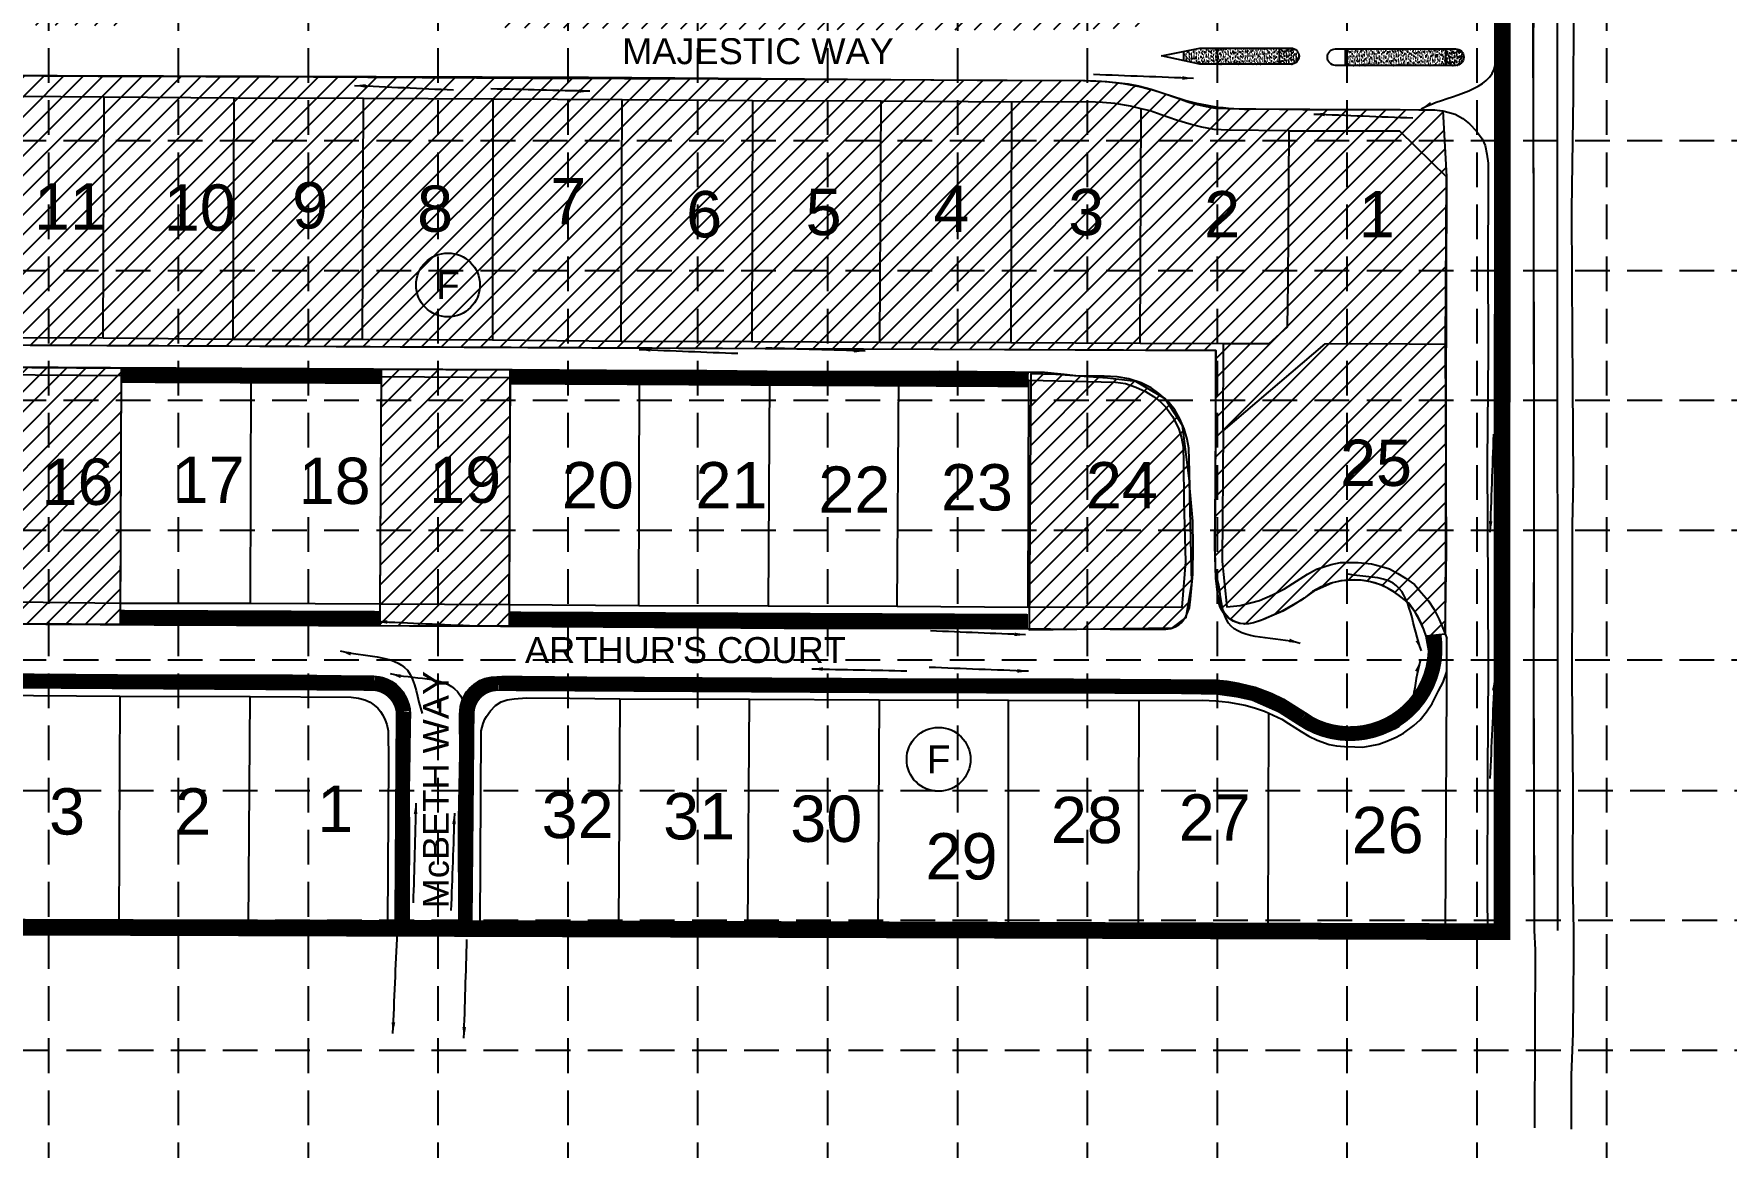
# Model space of a CAD drawing. Header units: inches. Extents: x -1048 to 3444, y -297 to 2513.
# Drawn here: x 1400 to 2313, y 74 to 675 of the extents above; entities that cross this region are included whole.
import ezdxf
from ezdxf.enums import TextEntityAlignment as Align

# ---------------------------------------------------------------- set-up
doc = ezdxf.new("R2010")
doc.units = ezdxf.units.IN
doc.header["$MEASUREMENT"] = 0
doc.linetypes.add('ACAD_ISO02W100', pattern=[15, 12, -3])
doc.linetypes.add('HIDDEN', pattern=[0.375, 0.25, -0.125])
for name, color, linetype in [('1 BLOCK NUMBERS', 7, 'Continuous'), ('1 EROSION BLANKET', 84, 'Continuous'), ('1 LIMITS OF DISTURBANCE', 1, 'ACAD_ISO02W100'), ('1 SODDED LOT', 2, 'Continuous'), ('Flow Direction', 5, 'Continuous'), ('GRID', 254, 'HIDDEN'), ('Misc', 1, 'Continuous'), ('Parcel', 3, 'Continuous'), ('ParcelID', 6, 'Continuous'), ('Street Edges', 30, 'Continuous'), ('Street name', 1, 'Continuous')]:
    doc.layers.add(name, color=color, linetype=linetype)
doc.styles.get("Standard").update_dxf_attribs({"font": 'ARIAL.TTF', "height": 6})
doc.dimstyles.get("Standard").update_dxf_attribs({"dimtxt": 0.18, "dimasz": 6, "dimexe": 0.18, "dimexo": 0.0625, "dimgap": 0.09, "dimtad": 0, "dimtih": 1, "dimtoh": 1, "dimdec": 4, "dimzin": 0, "dimdsep": 46, "dimtxsty": 'Standard', "dimcen": 0.09, "dimadec": 0, "dimazin": 0, "dimtfac": 1, "dimtdec": 4, "dimtofl": 0, "dimtmove": 0, "dimatfit": 3, "dimfxl": 0, "dimtolj": 1, "dimtzin": 0, "dimarcsym": 0})
pattern_1 = [(37.5, (9.7197, -1011.7128), (-0.0629934, 1.9268238), [0, -1.52, 0, -1.7, 0, -1.625]), (7.5, (9.7197, -1011.7128), (1.7697767, 2.822146), [0, -0.82, 0, -1.37, 0, -0.525]), (327.5, (8.4897, -1011.7128), (3.1141419, 0.0056591), [0, -0.5, 0, -1.8, 0, -2.35]), (317.5, (8.4897, -1011.7128), (3.0061266, 0.8776756), [0, -0.25, 0, -1.18, 0, -1.35])]

msp = doc.modelspace()

# ---------------------------------------------------------------- hatches: boundary and pattern name
at = {"layer": '1 SODDED LOT'}
h = msp.add_hatch(dxfattribs=at)
h.set_pattern_fill('ANSI31', color=256, scale=60, style=0)
edge = h.paths.add_edge_path()
edge.add_line((656.06, 683.31), (731.93, 683.67))
edge.add_arc((731.91, 703.71), 20.04, 270.06619, 359.48992)
edge.add_line((751.95, 703.53), (753.39, 825.48))
edge.add_line((753.39, 825.48), (583.59, 830.03))
edge.add_line((583.59, 830.03), (577.76, 828.52))
edge.add_line((577.76, 828.52), (566.24, 826.45))
edge.add_arc((568.05, 810.93), 15.63, 96.63961, 168.20448)
edge.add_arc((497.99, 829.18), 56.8, 314.19138, 344.62883, ccw=False)
edge.add_line((537.58, 788.45), (529.9, 775.6))
edge.add_line((529.9, 775.6), (529.11, 773.43))
edge.add_arc((617.12, 735.65), 95.77, 156.76566, 208.02958)
edge.add_arc((85.71, 485.74), 491.61, 22.30025, 24.63279, ccw=False)
edge.add_arc((557.62, 683.7), 20.54, 213.75972, 291.27622)
edge.add_arc((570.98, 655.38), 10.92, 88.60073, 122.73568, ccw=False)
edge.add_line((571.25, 666.29), (586.38, 671.15))
edge.add_line((586.38, 671.15), (609.13, 677.16))
edge.add_line((609.13, 677.16), (628.74, 680.55))
edge.add_line((628.74, 680.55), (648.79, 682.75))
edge.add_line((648.79, 682.75), (656.06, 683.31))
h.paths.add_polyline_path([(1838.7, 1508.03), (1839, 1662.24), (1923.02, 1661.76), (1953.08, 1661.54), (1961.22, 1661.56), (1973.95, 1661.02), (1980.02, 1660.01), (1978.82, 1507.61)])
edge = h.paths.add_edge_path()
edge.add_line((869.24, 959.02), (869.13, 839.97))
edge.add_line((869.13, 839.97), (1016.73, 839.26))
edge.add_line((1016.73, 839.26), (1167.52, 838.49))
edge.add_line((1167.52, 838.49), (1311.83, 837.94))
edge.add_line((1311.83, 837.94), (1432.08, 837.52))
edge.add_line((1432.08, 837.52), (1481.99, 836.91))
edge.add_line((1481.99, 836.91), (1499.8, 837.11))
edge.add_line((1499.8, 837.11), (1508.71, 837.25))
edge.add_arc((1507.7, 902.01), 64.77, 270.89436, 288.54888)
edge.add_arc((1521.85, 852.87), 13.86, 297.78204, 364.37357)
edge.add_line((1535.66, 853.93), (1535.92, 962.24))
edge.add_arc((1515.15, 961.28), 20.8, 2.63296, 83.91307)
edge.add_line((1517.35, 981.97), (1404.61, 982.77))
edge.add_line((1404.61, 982.77), (1350.15, 981.96))
edge.add_line((1350.15, 981.96), (1306.35, 978.48))
edge.add_line((1306.35, 978.48), (1249.26, 972.6))
edge.add_line((1249.26, 972.6), (1224.51, 970.95))
edge.add_line((1224.51, 970.95), (1205.37, 970.15))
edge.add_line((1205.37, 970.15), (1175.78, 969.69))
edge.add_line((1175.78, 969.69), (1071.44, 969.53))
edge.add_line((1071.44, 969.53), (869.57, 970.44))
edge.add_line((869.57, 970.44), (869.24, 959.02))
edge = h.paths.add_edge_path()
edge.add_line((1448.52, 821.55), (1123.97, 823.3))
edge.add_line((1123.97, 823.3), (881.41, 824.33))
edge.add_line((881.41, 824.33), (842.9, 823.88))
edge.add_line((842.9, 823.88), (791.88, 822.55))
edge.add_line((791.88, 822.55), (779.81, 822.99))
edge.add_line((779.81, 822.99), (779.35, 727.43))
edge.add_line((779.35, 727.43), (778.78, 716.19))
edge.add_line((778.78, 716.19), (778.93, 705.06))
edge.add_arc((801.73, 705.38), 22.8, 180.78548, 277.16184)
edge.add_line((804.58, 682.75), (989.12, 682.85))
edge.add_line((989.12, 682.85), (1277.72, 680.97))
edge.add_line((1277.72, 680.97), (1402.58, 679.96))
edge.add_line((1402.58, 679.96), (1448.14, 679.88))
edge.add_line((1448.14, 679.88), (1448.52, 821.55))
h.paths.add_polyline_path([(620.32, 1219.69), (754.69, 1218.34), (753.48, 994.81), (612.01, 994.78)])
edge = h.paths.add_edge_path()
edge.add_line((1297.63, 507.93), (1297.97, 653.14))
edge.add_line((1297.97, 653.14), (1699.45, 651.86))
edge.add_line((1699.45, 651.86), (1909.24, 650.25))
edge.add_line((1909.24, 650.25), (1967.38, 650.07))
edge.add_arc((1966.96, 511.89), 138.18, 70.33336, 89.82362, ccw=False)
edge.add_arc((2055.45, 759.49), 124.75, 250.33336, 271.77371)
edge.add_line((2059.31, 634.8), (2147.41, 634.31))
edge.add_line((2147.41, 634.31), (2155.99, 634.25))
edge.add_line((2155.99, 634.25), (2160.49, 633.72))
edge.add_line((2160.49, 633.72), (2162.35, 598.3))
edge.add_line((2162.35, 598.3), (2161.68, 351.35))
edge.add_line((2161.68, 351.35), (2151.47, 350.17))
edge.add_line((2151.47, 350.17), (2150.22, 353.85))
edge.add_arc((2112.12, 340.19), 40.47, 19.73199, 105.97516)
edge.add_line((2100.98, 379.1), (2090.78, 374.5))
edge.add_line((2090.78, 374.5), (2083.75, 369.49))
edge.add_line((2083.75, 369.49), (2073.46, 363.52))
edge.add_line((2073.46, 363.52), (2062.15, 358.65))
edge.add_line((2062.15, 358.65), (2058.29, 357.42))
edge.add_arc((2054.16, 371.95), 15.1, 175.73287, 285.88405, ccw=False)
edge.add_line((2039.1, 373.07), (2037.97, 382.17))
edge.add_line((2037.97, 382.17), (2037.57, 396.1))
edge.add_line((2037.57, 396.1), (2038.09, 504.33))
edge.add_line((2038.09, 504.33), (1315, 507.69))
edge.add_line((1315, 507.69), (1297.63, 507.93))
h.paths.add_polyline_path([(1027.75, 512.84), (1028.07, 654.64), (1098, 654.29), (1097.23, 508.77), (1027.7, 509.2)])
h.paths.add_polyline_path([(677.3, 510.79), (677.9, 656.32), (748.24, 655.93), (747.69, 510.57)])
h.paths.add_polyline_path([(676.34, 372.44), (676.75, 498.91), (809, 498.22), (817.25, 498.25), (817.07, 359.89), (676.49, 360.75)])
h.paths.add_polyline_path([(1586.99, 367.62), (1587.68, 494.42), (1656.98, 493.99), (1656.58, 355.7), (1587.02, 355.85)], flags=17)
edge = h.paths.add_edge_path()
edge.add_line((1446.73, 356.51), (1236.3, 357.99))
edge.add_arc((1231.96, 379.13), 21.58, 187.97989, 281.60046, ccw=False)
edge.add_line((1210.58, 376.13), (1210.8, 474.33))
edge.add_arc((1225.97, 478.74), 15.8, 96.08276, 196.19736, ccw=False)
edge.add_line((1224.3, 494.45), (1232.14, 495.24))
edge.add_line((1232.14, 495.24), (1245.79, 495.81))
edge.add_line((1245.79, 495.81), (1302.49, 495.96))
edge.add_line((1302.49, 495.96), (1447.29, 494.94))
edge.add_line((1447.29, 494.94), (1446.73, 356.51))
edge = h.paths.add_edge_path()
edge.add_line((2043.49, 819.05), (2043.72, 948.01))
edge.add_line((2043.72, 948.01), (2041.29, 963.31))
edge.add_line((2041.29, 963.31), (2042.01, 966.09))
edge.add_arc((2056.06, 962.43), 14.52, 52.02436, 165.4022, ccw=False)
edge.add_line((2064.99, 973.88), (2069.99, 971.83))
edge.add_line((2069.99, 971.83), (2076.34, 968.5))
edge.add_line((2076.34, 968.5), (2082.96, 964.46))
edge.add_line((2082.96, 964.46), (2090.88, 958.91))
edge.add_line((2090.88, 958.91), (2098.15, 955.14))
edge.add_line((2098.15, 955.14), (2104.74, 953.35))
edge.add_line((2104.74, 953.35), (2110.9, 952.58))
edge.add_line((2110.9, 952.58), (2116.29, 952.58))
edge.add_arc((2116.29, 987.1), 34.52, 270, 330.33939)
edge.add_line((2146.29, 970.02), (2149, 975.52))
edge.add_line((2149, 975.52), (2151.49, 981.46))
edge.add_line((2151.49, 981.46), (2152.44, 986.14))
edge.add_line((2152.44, 986.14), (2153.01, 991.67))
edge.add_line((2153.01, 991.67), (2152.91, 996.15))
edge.add_line((2152.91, 996.15), (2162.61, 995.91))
edge.add_line((2162.61, 995.91), (2162.81, 823.1))
edge.add_line((2162.81, 823.1), (2152.89, 823))
edge.add_line((2152.89, 823), (2152.41, 728.84))
edge.add_line((2152.41, 728.84), (2152.56, 692.73))
edge.add_line((2152.56, 692.73), (2150.03, 692.16))
edge.add_line((2150.03, 692.16), (2146.41, 691.79))
edge.add_line((2146.41, 691.79), (2142.22, 691.8))
edge.add_line((2142.22, 691.8), (2116.96, 691.89))
edge.add_line((2116.96, 691.89), (2075.28, 692.24))
edge.add_line((2075.28, 692.24), (2050.96, 692.19))
edge.add_line((2050.96, 692.19), (2041.56, 691.96))
edge.add_line((2041.56, 691.96), (2038.73, 691.77))
edge.add_line((2038.73, 691.77), (2029.66, 690.3))
edge.add_line((2029.66, 690.3), (2022.37, 688.32))
edge.add_line((2022.37, 688.32), (2013.95, 685.3))
edge.add_line((2013.95, 685.3), (2003.06, 681.56))
edge.add_line((2003.06, 681.56), (1993.05, 678.92))
edge.add_line((1993.05, 678.92), (1988.7, 678.22))
edge.add_line((1988.7, 678.22), (1932, 677.38))
edge.add_line((1932, 677.38), (1842.06, 677.58))
edge.add_line((1842.06, 677.58), (1766.91, 677.93))
edge.add_line((1766.91, 677.93), (1648.44, 678.73))
edge.add_line((1648.44, 678.73), (1648.03, 682.58))
edge.add_line((1648.03, 682.58), (1648.35, 687.65))
edge.add_line((1648.35, 687.65), (1648.35, 693.95))
edge.add_arc((1229.56, 696.24), 418.8, 359.68663, 361.17523)
edge.add_line((1648.27, 704.83), (1649.64, 774.13))
edge.add_line((1649.64, 774.13), (1648.73, 810.78))
edge.add_line((1648.73, 810.78), (1649, 819.61))
edge.add_line((1649, 819.61), (1652.2, 820.1))
edge.add_line((1652.2, 820.1), (1732.28, 819.69))
edge.add_line((1732.28, 819.69), (1850.26, 819.2))
edge.add_line((1850.26, 819.2), (1982.82, 818.86))
edge.add_line((1982.82, 818.86), (2043.49, 819.05))
edge = h.paths.add_edge_path()
edge.add_line((2068.29, 1042.44), (2068.34, 1147.58))
edge.add_line((2068.34, 1147.58), (2089.43, 1160.13))
edge.add_line((2089.43, 1160.13), (2162.78, 1160.58))
edge.add_line((2162.78, 1160.58), (2162.6, 995.88))
edge.add_line((2162.6, 995.88), (2152.91, 996.17))
edge.add_line((2152.91, 996.17), (2152.35, 1000.65))
edge.add_line((2152.35, 1000.65), (2151.26, 1005.3))
edge.add_arc((2112.81, 993.55), 40.21, 16.99059, 116.94791)
edge.add_arc((2074.93, 1062.43), 38.44, 283.15203, 300.75285, ccw=False)
edge.add_arc((2083.83, 1040.58), 15.59, 199.7461, 269.42295, ccw=False)
edge.add_line((2069.16, 1035.31), (2068.29, 1042.44))
edge = h.paths.add_edge_path()
edge.add_line((2158.82, 1505.96), (2088.54, 1506.02))
edge.add_line((2088.54, 1506.02), (2074.38, 1495.51))
edge.add_line((2074.38, 1495.51), (2070.01, 1492.86))
edge.add_line((2070.01, 1492.86), (2069.74, 1376.95))
edge.add_arc((2086.46, 1376.91), 16.72, 179.86827, 280.08226)
edge.add_line((2089.39, 1360.45), (2098.74, 1365.4))
edge.add_line((2098.74, 1365.4), (2104.9, 1366.98))
edge.add_line((2104.9, 1366.98), (2111.46, 1367.33))
edge.add_line((2111.46, 1367.33), (2116.38, 1367.18))
edge.add_line((2116.38, 1367.18), (2124.17, 1365.64))
edge.add_line((2124.17, 1365.64), (2129.69, 1363.7))
edge.add_line((2129.69, 1363.7), (2134.42, 1361.45))
edge.add_line((2134.42, 1361.45), (2142.47, 1354.42))
edge.add_line((2142.47, 1354.42), (2149.08, 1345.36))
edge.add_line((2149.08, 1345.36), (2153.02, 1331.7))
edge.add_line((2153.02, 1331.7), (2162.6, 1331.86))
edge.add_line((2162.6, 1331.86), (2158.82, 1505.96))
edge = h.paths.add_edge_path()
edge.add_line((1868.18, 839.31), (1724.96, 839.89))
edge.add_line((1724.96, 839.89), (1600.27, 839.89))
edge.add_line((1600.27, 839.89), (1574.08, 842.7))
edge.add_arc((1575.49, 855.89), 13.27, 188.00206, 263.87394, ccw=False)
edge.add_line((1562.35, 854.04), (1563.21, 957.88))
edge.add_arc((1587.53, 957.68), 24.32, 94.01398, 179.52648, ccw=False)
edge.add_line((1585.83, 981.94), (1971.09, 980.25))
edge.add_line((1971.09, 980.25), (1994.56, 980.24))
edge.add_line((1994.56, 980.24), (2011.26, 980.09))
edge.add_arc((2011.12, 965.03), 15.06, 10.58932, 89.46501, ccw=False)
edge.add_line((2025.92, 967.8), (2024.07, 877.25))
edge.add_arc((1979.07, 883.68), 45.45, 273.77228, 351.86897, ccw=False)
edge.add_line((1982.07, 838.32), (1868.18, 839.31))
edge = h.paths.add_edge_path()
edge.add_line((2049.6, 1018.82), (1487.26, 1020.96))
edge.add_line((1487.26, 1020.96), (1487.55, 1151.2))
edge.add_line((1487.55, 1151.2), (1767.39, 1149.42))
edge.add_line((1767.39, 1149.42), (1886.36, 1148.84))
edge.add_line((1886.36, 1148.84), (1977.09, 1148.53))
edge.add_line((1977.09, 1148.53), (1996.86, 1147.67))
edge.add_line((1996.86, 1147.67), (2004.81, 1147.7))
edge.add_line((2004.81, 1147.7), (2009.48, 1147.76))
edge.add_line((2009.48, 1147.76), (2015.65, 1147.22))
edge.add_arc((2012.31, 1108.82), 38.55, 7.63179, 85.02561, ccw=False)
edge.add_line((2050.52, 1113.94), (2051.21, 1105.77))
edge.add_line((2051.21, 1105.77), (2051.68, 1085.78))
edge.add_line((2051.68, 1085.78), (2051.94, 1057.3))
edge.add_line((2051.94, 1057.3), (2051.88, 1049.53))
edge.add_line((2051.88, 1049.53), (2051.71, 1042.88))
edge.add_line((2051.71, 1042.88), (2051.38, 1036.31))
edge.add_line((2051.38, 1036.31), (2050.67, 1026.31))
edge.add_line((2050.67, 1026.31), (2049.6, 1018.82))
edge = h.paths.add_edge_path()
edge.add_line((2071.74, 1164.66), (1882.74, 1165.16))
edge.add_line((1882.74, 1165.16), (1609.83, 1166.26))
edge.add_line((1609.83, 1166.26), (1475.02, 1166.84))
edge.add_line((1475.02, 1166.84), (1432.58, 1167.39))
edge.add_line((1432.58, 1167.39), (1430.11, 1167.47))
edge.add_arc((1432.24, 1232.28), 64.85, 260.69323, 268.12129, ccw=False)
edge.add_arc((1418.26, 1146.99), 21.58, 80.69323, 89.09124)
edge.add_arc((1418.88, 1185.98), 17.41, 188.00287, 269.09124, ccw=False)
edge.add_line((1401.64, 1183.55), (1401.79, 1291.49))
edge.add_line((1401.79, 1291.49), (1401.79, 1294.26))
edge.add_arc((1424.51, 1294.27), 22.72, 91.00801, 180.04104, ccw=False)
edge.add_line((1424.11, 1316.99), (1498.78, 1316.76))
edge.add_line((1498.78, 1316.76), (1599.01, 1315.84))
edge.add_line((1599.01, 1315.84), (1940.51, 1314.41))
edge.add_line((1940.51, 1314.41), (2036.47, 1313.85))
edge.add_line((2036.47, 1313.85), (2050.86, 1312.3))
edge.add_line((2050.86, 1312.3), (2055.87, 1311.29))
edge.add_line((2055.87, 1311.29), (2063.6, 1308.63))
edge.add_line((2063.6, 1308.63), (2069.75, 1306.02))
edge.add_line((2069.75, 1306.02), (2073.29, 1304.15))
edge.add_line((2073.29, 1304.15), (2071.74, 1164.66))
edge = h.paths.add_edge_path()
edge.add_line((940.22, 1142.93), (1138.09, 1141.76))
edge.add_line((1138.09, 1141.76), (1196.17, 1142.2))
edge.add_line((1196.17, 1142.2), (1231.96, 1144.39))
edge.add_line((1231.96, 1144.39), (1267.39, 1147.79))
edge.add_line((1267.39, 1147.79), (1298.72, 1150.91))
edge.add_line((1298.72, 1150.91), (1334.28, 1153.68))
edge.add_line((1334.28, 1153.68), (1346.55, 1153.79))
edge.add_line((1346.55, 1153.79), (1357.17, 1152.97))
edge.add_line((1357.17, 1152.97), (1362.48, 1152.35))
edge.add_line((1362.48, 1152.35), (1365.83, 1151.51))
edge.add_arc((1361.36, 1139.78), 12.56, 11.19734, 69.12666, ccw=False)
edge.add_line((1373.68, 1142.22), (1374.21, 1137.3))
edge.add_line((1374.21, 1137.3), (1374.1, 1040.88))
edge.add_line((1374.1, 1040.88), (1373.95, 1034.38))
edge.add_arc((1352.56, 1030.35), 21.77, -91.65739, 10.66597, ccw=False)
edge.add_line((1351.93, 1008.59), (1329.48, 1007.41))
edge.add_line((1329.48, 1007.41), (1303.7, 1005.37))
edge.add_line((1303.7, 1005.37), (1268.29, 1001.74))
edge.add_line((1268.29, 1001.74), (1226.19, 997.89))
edge.add_line((1226.19, 997.89), (1184.07, 996.79))
edge.add_line((1184.07, 996.79), (1144.91, 996.15))
edge.add_line((1144.91, 996.15), (1064.57, 996.49))
edge.add_line((1064.57, 996.49), (962.71, 997.18))
edge.add_line((962.71, 997.18), (832.3, 997.9))
edge.add_line((832.3, 997.9), (805.12, 997.99))
edge.add_arc((801.44, 1018.29), 20.63, 182.80213, 280.27471, ccw=False)
edge.add_line((780.83, 1017.29), (780.98, 1125.9))
edge.add_arc((796.56, 1126.58), 15.59, 86.63888, 182.49179, ccw=False)
edge.add_line((797.47, 1142.14), (812, 1143.39))
edge.add_line((812, 1143.39), (841.81, 1143.61))
edge.add_line((841.81, 1143.61), (897.28, 1143.11))
edge.add_line((897.28, 1143.11), (940.22, 1142.93))
edge = h.paths.add_edge_path()
edge.add_line((1288.5, 1300.7), (1288.34, 1162.42))
edge.add_line((1288.34, 1162.42), (1288.34, 1162.23))
edge.add_line((1288.34, 1162.23), (1262.99, 1159.34))
edge.add_line((1262.99, 1159.34), (1246.14, 1157.65))
edge.add_line((1246.14, 1157.65), (1222.73, 1155.6))
edge.add_line((1222.73, 1155.6), (1186.67, 1153.96))
edge.add_line((1186.67, 1153.96), (1153.39, 1153.81))
edge.add_line((1153.39, 1153.81), (1089.23, 1154.2))
edge.add_line((1089.23, 1154.2), (879.74, 1154.73))
edge.add_line((879.74, 1154.73), (843.99, 1155.34))
edge.add_line((843.99, 1155.34), (810.56, 1155.77))
edge.add_line((810.56, 1155.77), (804.87, 1156.13))
edge.add_line((804.87, 1156.13), (796.53, 1157.17))
edge.add_arc((796.07, 1171.9), 14.74, 184.87946, 271.79222, ccw=False)
edge.add_line((781.39, 1170.65), (781.54, 1282.29))
edge.add_arc((802.95, 1284), 21.48, 80.04917, 184.57532, ccw=False)
edge.add_line((806.67, 1305.16), (1101.41, 1303.46))
edge.add_line((1101.41, 1303.46), (1197.37, 1304.14))
edge.add_line((1197.37, 1304.14), (1215.79, 1305.35))
edge.add_line((1215.79, 1305.35), (1261.55, 1309.78))
edge.add_line((1261.55, 1309.78), (1288.47, 1312.56))
edge.add_line((1288.47, 1312.56), (1288.5, 1300.7))
edge = h.paths.add_edge_path()
edge.add_line((2042, 1340.87), (1705.93, 1342.29))
edge.add_line((1705.93, 1342.29), (1703.51, 1342.33))
edge.add_line((1703.51, 1342.33), (1697.64, 1342.71))
edge.add_arc((1701.71, 1362.07), 19.77, 184.61033, 258.12301, ccw=False)
edge.add_line((1682, 1360.48), (1682.36, 1480.35))
edge.add_arc((1696.87, 1480.51), 14.51, 97.0717, 180.63564, ccw=False)
edge.add_line((1695.09, 1494.91), (1715.92, 1496.52))
edge.add_line((1715.92, 1496.52), (1839.92, 1495.95))
edge.add_line((1839.92, 1495.95), (1965.04, 1495.42))
edge.add_line((1965.04, 1495.42), (1974.2, 1495.22))
edge.add_line((1974.2, 1495.22), (1982.54, 1494.81))
edge.add_line((1982.54, 1494.81), (1990.43, 1493.94))
edge.add_line((1990.43, 1493.94), (1998.24, 1493.37))
edge.add_line((1998.24, 1493.37), (2008.21, 1493.52))
edge.add_line((2008.21, 1493.52), (2019.1, 1492.9))
edge.add_arc((2011.79, 1449.27), 44.24, 9.48096, 80.47934, ccw=False)
edge.add_line((2055.42, 1456.56), (2055.72, 1445.97))
edge.add_line((2055.72, 1445.97), (2055.66, 1434.63))
edge.add_line((2055.66, 1434.63), (2057.01, 1417.94))
edge.add_line((2057.01, 1417.94), (2057.64, 1409.92))
edge.add_line((2057.64, 1409.92), (2057.71, 1381.28))
edge.add_line((2057.71, 1381.28), (2056.5, 1362.77))
edge.add_line((2056.5, 1362.77), (2055.63, 1355.23))
edge.add_line((2055.63, 1355.23), (2054.79, 1350.73))
edge.add_arc((2041.24, 1355.2), 14.27, 284.48099, 341.77269, ccw=False)
edge.add_line((2044.8, 1341.38), (2042, 1340.87))
h.paths.add_polyline_path([(868.63, 1343.47), (1164.95, 1342.06), (1192.92, 1342.31), (1218.74, 1344.41), (1291.02, 1351.17), (1358.55, 1355.07), (1428.89, 1355.67), (1502, 1354.68), (1568.51, 1354.68), (1568.73, 1493.93), (1487.72, 1493.84), (1427.99, 1494.27), (1359.4, 1493.85), (1318.62, 1492.4), (1281.81, 1489.99), (1253.52, 1488.17), (868.95, 1489.77)])
edge = h.paths.add_edge_path()
edge.add_line((622.16, 1333.33), (629.93, 1711.55))
edge.add_line((629.93, 1711.55), (757.17, 1709.9))
edge.add_line((757.17, 1709.9), (756.38, 1675.53))
edge.add_line((756.38, 1675.53), (756.19, 1672.77))
edge.add_line((756.19, 1672.77), (755.86, 1502.74))
edge.add_line((755.86, 1502.74), (755.03, 1427.42))
edge.add_line((755.03, 1427.42), (755.34, 1360.33))
edge.add_line((755.34, 1360.33), (755.2, 1357.11))
edge.add_arc((734.18, 1353.45), 21.34, -102.4359, 9.88272, ccw=False)
edge.add_line((729.58, 1332.61), (622.16, 1333.33))
h.paths.add_polyline_path([(1938.17, 488.43), (1937.16, 353.71), (2014.6, 354.71), (2021.97, 360.41), (2024.99, 378.84), (2023.65, 434.14), (2019.96, 463.96), (2010.58, 478.37), (1994.82, 487.76), (1979.4, 489.43), (1951.58, 491.44), (1938.17, 491.78)], flags=17)
h.paths.add_polyline_path([(483.03, 851.22), (500.36, 861.62), (514.23, 863.35), (526.94, 862.19), (539.08, 855.26), (555.83, 841.98), (730.34, 842.55), (748.25, 845.44), (752.87, 850.06), (752.87, 994.48), (607.26, 996.21), (595.05, 996.76), (388.76, 948.81), (483.53, 852.93)])
h = msp.add_hatch(dxfattribs=at)
h.set_pattern_fill('ANSI31', color=256, scale=60, style=0)
h.paths.add_polyline_path([(1938.17, 488.43), (1937.16, 353.71), (2014.6, 354.71), (2021.97, 360.41), (2024.99, 378.84), (2023.65, 434.14), (2019.96, 463.96), (2010.58, 478.37), (1994.82, 487.76), (1979.4, 489.43), (1951.58, 491.44), (1938.17, 491.78)])
at = {"layer": 'Street Edges'}
h = msp.add_hatch(dxfattribs=at)
h.set_pattern_fill('AR-SAND', style=0)
h.set_pattern_definition(pattern_1)
h.paths.add_polyline_path([(2020.68, 660.8), (2029.3, 658.9), (2078.48, 658.9, 1), (2078.48, 667.62), (2029.3, 667.62), (2020.68, 665.87)])
h = msp.add_hatch(dxfattribs=at)
h.set_pattern_fill('AR-SAND', style=0)
h.set_pattern_definition(pattern_1)
h.paths.add_polyline_path([(2072.28, 658.9), (2078.48, 658.9, 1), (2078.48, 667.62), (2072.28, 667.62)])
h = msp.add_hatch(dxfattribs=at)
h.set_pattern_fill('AR-SAND', style=0)
h.set_pattern_definition(pattern_1)
h.paths.add_polyline_path([(2107.83, 658.29), (2167.26, 658.29, 1), (2167.26, 667.22), (2107.83, 667.22)])
h = msp.add_hatch(dxfattribs=at)
h.set_pattern_fill('AR-SAND', style=0)
h.set_pattern_definition(pattern_1)
h.paths.add_polyline_path([(2167.26, 658.29, 1), (2167.26, 667.22), (2162.01, 667.22), (2162.01, 658.29)])

# ---------------------------------------------------------------- linework, layer by layer
at = {"layer": '1 BLOCK NUMBERS', "color": 7}
for centre in [(1623.59, 539.76), (1888.34, 283.76)]:
    msp.add_circle(centre, 17.22, dxfattribs=at)
at = {"layer": '1 EROSION BLANKET', "const_width": 8}
for points in [[(1447.4, 490.87), (1587.53, 490.32)], [(1937.02, 488.55), (1657.01, 490.06)], [(1446.85, 360.48), (1586.98, 359.92)], [(1656.93, 359.6), (1936.56, 358.31)]]:
    msp.add_lwpolyline(points, dxfattribs=at)
for points in [[(1632.91, 194.26), (1633.97, 308.33, -0.419962), (1650.89, 324.63), (1855.6, 323.47), (2013.35, 323.06), (2038.67, 322.63), (2049.86, 321.09), (2058.49, 319.2), (2073.51, 312.57), (2084.33, 305.68, 0.655974), (2155.75, 350.58, -1.126502)], [(593.51, 199.05), (593.74, 311.5, -0.492328), (613.16, 329.83), (869.84, 328.51), (1194.84, 327.15), (1391.25, 325.99), (1573.77, 324.8), (1583.8, 324.7, -0.352651), (1599.39, 309.54), (1598.63, 194.87)]]:
    msp.add_lwpolyline(points, format="xyb", dxfattribs=at)
at = {"layer": '1 LIMITS OF DISTURBANCE', "ltscale": 2.5, "const_width": 9}
msp.add_lwpolyline([(1411.91, 1713.3), (1411.91, 2269.12), (1392.77, 2269.12), (1392.77, 2310.49), (1494.2, 2310.49), (1494.2, 2265.3), (1467.5, 2265.3), (1467.5, 2059.76), (2168.8, 1892.95), (2192.64, 1886.83), (2192.4, 190.75), (540.21, 195.85), (342.99, 197.14), (338.23, 562.86), (340.03, 577.62), (324.77, 575.94), (323.46, 951.37), (597.86, 1012.68), (616.16, 1725.52)], close=True, dxfattribs=at)
at = {"layer": '1 SODDED LOT'}
msp.add_lwpolyline([(1297.97, 653.14), (1699.45, 651.86), (1909.24, 650.25), (1967.38, 650.07, -0.085248), (2013.46, 642.01, 0.093825), (2059.31, 634.8), (2147.41, 634.31), (2155.99, 634.25), (2160.49, 633.72), (2162.35, 598.3), (2161.68, 351.35), (2151.47, 350.17), (2150.22, 353.85, 0.395137), (2100.98, 379.1), (2090.78, 374.5), (2083.75, 369.49), (2073.46, 363.52), (2062.15, 358.65), (2058.29, 357.42, -0.521406), (2039.1, 373.07), (2037.97, 382.17), (2037.57, 396.1), (2038.09, 504.33), (1315, 507.69)], format="xyb", dxfattribs=at)
msp.add_lwpolyline([(1446.73, 356.51), (1236.3, 357.99, -0.432845), (1210.58, 376.13), (1210.8, 474.33, -0.466917), (1224.3, 494.45), (1232.14, 495.24), (1245.79, 495.81), (1302.49, 495.96), (1447.29, 494.94)], format="xyb", close=True, dxfattribs=at)
for points in [[(1586.99, 367.62), (1587.68, 494.42), (1656.98, 493.99), (1656.58, 355.7), (1587.02, 355.85)], [(1938.17, 488.43), (1937.16, 353.71), (2014.6, 354.71), (2021.97, 360.41), (2024.99, 378.84), (2023.65, 434.14), (2019.96, 463.96), (2010.58, 478.37), (1994.82, 487.76), (1979.4, 489.43), (1951.58, 491.44), (1938.17, 491.78)]]:
    msp.add_lwpolyline(points, close=True, dxfattribs=at)
at = {"layer": 'GRID', "color": 252, "linetype": 'HIDDEN', "ltscale": 75}
for p, q in [((1407.97, 2439.5), (1407.97, -13.26)), ((1478.04, 2439.5), (1478.04, -13.26)), ((1548.11, 2439.5), (1548.11, -13.26)), ((1618.18, 2439.5), (1618.18, -13.26)), ((1688.25, 2439.5), (1688.25, -13.26)), ((1758.32, 2439.5), (1758.32, -13.26)), ((1828.39, 2439.5), (1828.39, -13.26)), ((1898.46, 2439.5), (1898.46, -13.26)), ((1968.53, 2439.5), (1968.53, -13.26)), ((2038.6, 2439.5), (2038.6, -13.26)), ((2108.67, 2439.5), (2108.67, -13.26)), ((2178.74, 2439.5), (2178.74, -13.26)), ((2248.81, 2439.5), (2248.81, -13.26)), ((-974.41, 617.68), (3369.93, 617.68)), ((-974.41, 547.61), (3369.93, 547.61)), ((-974.41, 477.54), (3369.93, 477.54)), ((-974.41, 407.47), (3369.93, 407.47)), ((-974.41, 337.4), (3369.93, 337.4)), ((-972.84, 267.02), (3371.5, 267.02)), ((-972.84, 196.95), (3371.5, 196.95)), ((-972.84, 126.88), (3371.5, 126.88))]:
    msp.add_line(p, q, dxfattribs=at)
at = {"layer": 'Misc', "color": 7}
msp.add_lwpolyline([(2222.42, 191.4), (2222.31, 662.86), (2222.29, 704.36), (2222.6, 821.8), (2223.03, 1266.9), (2223.03, 1365.35), (2214.29, 1633.97), (2214.06, 1674.32), (2211.31, 1759.73), (2208.09, 1864.7), (2196.72, 2266.2), (1460.96, 2269.48)], dxfattribs=at)
at = {"layer": 'Parcel', "color": 7}
for points in [[(1367.49, 511.5), (1437.54, 511.19), (1507.65, 510.5), (1577.49, 510.5), (1647.62, 510.15), (1717.06, 509.47), (1787.58, 509.29), (1856.63, 508.87), (1927.34, 508.68), (1997.2, 508.4), (2042.08, 508.14), (2066.7, 508.22), (2076.58, 517.14), (2077.05, 541.17), (2077.46, 623.03), (2044.6, 623.39), (2037, 623.63), (2030.46, 624.94), (2024.64, 626.36), (2016.68, 628.74), (2008.48, 631.59), (2002.53, 633.72), (1997.66, 634.91), (1991.92, 636.35), (1983.37, 637.8), (1976.76, 638.29), (1969.28, 638.58), (1927.61, 638.48), (1857.3, 638.97), (1787.92, 639.12), (1717.61, 639.62), (1647.9, 639.99), (1577.96, 640.36), (1508.27, 640.61), (1438.08, 641.1), (1368.02, 641.6)], [(1437.54, 511.19), (1438.08, 641.1)], [(1507.65, 510.5), (1508.27, 640.61)], [(1577.49, 510.5), (1577.96, 640.36)], [(1647.9, 639.99), (1647.62, 510.15)], [(1717.06, 509.47), (1717.61, 639.62)], [(1787.92, 639.12), (1787.58, 509.29)], [(1856.63, 508.87), (1857.3, 638.97)], [(1927.61, 638.48), (1927.34, 508.68)], [(1997.2, 508.4), (1997.66, 634.91)], [(2077.46, 623.03), (2137.01, 622.99), (2162.37, 598.08)], [(2161.63, 351.46), (2162.34, 396.05), (2161.93, 507.88), (2162.37, 598.08)], [(2041.82, 461.12), (2096.87, 507.96), (2122.26, 508.28), (2161.93, 507.88)], [(2041.82, 461.12), (2042.08, 508.14)], [(1377.51, 491.41), (1447.36, 490.99), (1517.31, 490.28), (1587.72, 490.4), (1657.21, 489.93), (1727.04, 489.34), (1797.11, 488.99), (1866.9, 488.98), (1936.98, 488.41), (1983.72, 487.29), (1989.11, 486.62), (1994.7, 484.56), (2000.02, 482.27), (2004.33, 479.52), (2007.91, 476.95), (2010.94, 473.93), (2014.5, 468.85), (2016.26, 465.84), (2018.02, 461.99), (2019.44, 457.31), (2020.28, 452.46), (2020.45, 443.96), (2020.7, 423.04), (2021.6, 390.33), (2019.52, 365.83), (1936.76, 365.75), (1865.93, 366.2), (1796.32, 366.36), (1726.55, 366.58), (1656.47, 367.14), (1586.97, 367.58), (1516.85, 367.89), (1446.89, 367.9), (1377.03, 368.73)], [(1446.89, 367.9), (1447.36, 490.99)], [(1517.31, 490.28), (1516.85, 367.89)], [(1586.97, 367.58), (1587.72, 490.4)], [(1657.21, 489.93), (1656.47, 367.14)], [(1726.55, 366.58), (1727.04, 489.34)], [(1797.11, 488.99), (1796.32, 366.36)], [(1865.93, 366.2), (1866.9, 488.98)], [(1936.76, 365.75), (1936.98, 488.41)], [(2041.82, 461.12), (2041.41, 390.59), (2043.87, 366.03), (2051.11, 366.81), (2061.59, 369.52), (2068.57, 372.49), (2075.03, 375.73), (2081.5, 379.99), (2087.46, 383.74), (2092.23, 386.41), (2100.26, 388.89), (2105.13, 389.94), (2114.69, 390.04), (2121.86, 389.28), (2127.4, 387.94), (2131.6, 386.51), (2136.19, 384.02), (2140.2, 381.64), (2145.19, 378.18), (2148.97, 373.58), (2152.75, 369.4), (2155.71, 364.64), (2158.5, 359.3), (2160.07, 355.56), (2161.63, 351.46), (2162.51, 349.08)], [(2162.57, 331.2), (2162.51, 349.08)], [(1640.9, 194.23), (1641.55, 299.13), (1642.6, 303.16), (1643.44, 305.5), (1644.38, 306.99), (1646.53, 309.98), (1649.34, 312.88), (1652.24, 314.84), (1655.51, 315.97), (1659.35, 316.43), (1665.89, 316.9), (1689.28, 316.71), (1716.4, 316.44), (1786.35, 316.25), (1856.2, 315.88), (1926, 315.63), (1996.47, 315.54), (2030.75, 315.65), (2037.9, 315.44), (2044.84, 314.7), (2053.7, 313.1), (2059.39, 311.48), (2064.18, 309.85), (2066.53, 308.68), (2073.49, 305.51), (2077.2, 303.17), (2083.98, 298.83), (2088.14, 296.3), (2092.66, 294.22), (2099.17, 291.87), (2103.05, 291.15), (2107.3, 290.7), (2112.86, 290.5), (2117.29, 290.42), (2121.21, 291.16), (2125.86, 291.97), (2130.15, 293.52), (2135.17, 295.67), (2139.23, 297.95), (2144.7, 302.01), (2148.25, 305.19), (2151.65, 309.4), (2154.65, 314.01), (2158.13, 320.73), (2160.56, 325.38), (2162.57, 331.2)], [(2161.79, 192.17), (2162.6, 323.26), (2162.57, 331.2)], [(1376.47, 318.35), (1446.59, 317.92), (1516.95, 317.61), (1571.42, 317.37), (1575.41, 316.87), (1578.83, 315.88), (1581.61, 314.6), (1583.82, 313.1), (1585.81, 311.39), (1587.24, 309.68), (1588.45, 307.62), (1589.8, 304.99), (1590.66, 302.5), (1591.3, 299.15), (1591.54, 282.74), (1591.06, 195.13)], [(1446.59, 317.92), (1446.09, 194.83)], [(1515.99, 194.51), (1516.95, 317.61)], [(1716.4, 316.44), (1715.55, 193.43)], [(1785.48, 193.2), (1786.35, 316.25)], [(1856.2, 315.88), (1855.56, 193.25)], [(1926.01, 193.16), (1926, 315.63)], [(1996.47, 315.54), (1996.01, 192.98)], [(2066.12, 192.17), (2066.53, 308.68)], [(1376.07, 195.36), (1446.09, 194.83), (1515.99, 194.51), (1566.08, 194.61), (1591.06, 195.13), (1602.44, 194.84), (1616.15, 194.59), (1629.61, 194.06), (1640.9, 194.23), (1665.97, 193.96), (1715.55, 193.43), (1785.48, 193.2), (1855.56, 193.25), (1875.55, 193.16), (1926.01, 193.16), (1996.01, 192.98), (2066.12, 192.17), (2161.79, 192.17)]]:
    msp.add_lwpolyline(points, dxfattribs=at)
at = {"layer": 'Street Edges', "color": 7}
for points in [[(2209.95, 191.5), (2209.54, 311.13), (2209.71, 419.43), (2209.55, 574.26), (2209.21, 677.15), (2210.05, 766.71), (2210.31, 851.37), (2209.83, 919.53), (2210.46, 988.01), (2209.99, 1056.64), (2210.15, 1123.23), (2210.6, 1263.78), (2210.42, 1367.85)], [(2210.09, 84.91), (2210.27, 135.21), (2210.5, 181.06), (2209.95, 191.5), (2209.67, 272.79), (2209.59, 339.12), (2209.71, 419.43), (2209.63, 499.63), (2209.56, 562.18), (2209.32, 644.23), (2209.55, 713.28)], [(2230.87, 685.15), (2230.67, 641.69), (2229.89, 580.71), (2230.09, 541.89), (2230.47, 486.52), (2230.67, 434.33), (2230.28, 410.33), (2230.28, 376.08), (2230.08, 327.9), (2230.66, 266.67), (2230.47, 219.85), (2230.9, 191.31), (2230.97, 176.6), (2230.75, 157.61), (2230.53, 135.91), (2229.64, 113.36), (2229.75, 84.21)], [(2072.28, 658.9), (2072.28, 667.62)], [(2107.83, 658.29), (2107.83, 667.22)], [(2162.01, 658.29), (2162.01, 667.22)], [(2020.68, 660.8), (2020.68, 665.87)], [(1313.28, 653.22), (1434.93, 652.52), (1551.12, 652.04), (1668.28, 651.44), (1769.38, 651.08), (1884.12, 650.48), (1966.62, 650.12), (1978.3, 649.66), (1984.11, 649.09), (1990.64, 648.37), (1996.21, 647.32), (2002.99, 645.38), (2009.6, 643.37), (2017.35, 640.63), (2022.27, 638.85), (2026.31, 637.48), (2032.66, 636.11), (2037.82, 635.22), (2044.2, 634.98), (2059.61, 634.82), (2084.87, 634.5), (2137.47, 634.58), (2156.13, 634.32), (2161.13, 633.58), (2167.11, 632.03), (2171.21, 629.65), (2174.9, 626.78)], [(2174.9, 626.78), (2178.68, 622.85), (2181.63, 618.75), (2183.19, 615.06), (2184.24, 610.36), (2184.81, 605.57), (2184.95, 589.02), (2184.74, 555.3), (2184.89, 503.77), (2184.36, 444.1), (2184.68, 375.63), (2184.93, 331.95), (2184.53, 276.2), (2184.4, 209.99), (2184.53, 191.8)], [(2037.99, 504.42), (1888.22, 505), (1701.3, 505.6), (1563.22, 506.48), (1398.18, 507.17), (1266.96, 508.04), (1244.03, 508.13), (1235.3, 508.75), (1227.09, 509.79), (1221.9, 510.62), (1218.78, 511.66), (1215.86, 513.64), (1213.74, 516.05)], [(2042.55, 362.7), (2040.61, 366.81), (2039.02, 372.63), (2037.99, 381.52), (2037.42, 398.85), (2037.76, 432.83), (2037.99, 458.48), (2037.99, 504.42)], [(2007.21, 481.2), (2003.04, 484.2), (1997.61, 486.95), (1990.93, 489.17), (1984.76, 490.21), (1977.7, 490.59), (1968.18, 490.51), (1962.46, 490.81), (1956.14, 491.4), (1945.55, 492.53), (1929.42, 492.67), (1888.79, 493.05), (1864.78, 492.98), (1812.18, 492.91), (1763.2, 493.52), (1734.66, 493.42), (1658.33, 494.01), (1583.48, 494.41), (1441.54, 495.04), (1384.95, 495.4)], [(2020.15, 358.6), (2021.87, 361.22), (2023.74, 365.63), (2024.19, 370.19), (2025.54, 383.65), (2025.63, 398.47), (2025.55, 412.3), (2023.83, 430.17), (2023.68, 439.04), (2023.3, 451.75), (2022.55, 456.61), (2020.91, 462.07), (2018.58, 467.51), (2015.89, 472.37), (2012, 477.08), (2007.21, 481.2)], [(1635.26, 321.99), (1637.79, 324.19), (1640.8, 326.3), (1643.47, 327.49), (1647.05, 328.05), (1652.74, 328.54), (1663.62, 328.54), (1698.57, 328.06), (1760.82, 327.78), (1835.99, 327.37), (1885.54, 327.05), (1961.14, 327.05), (2011.41, 326.63), (2038.26, 326.45), (2043.81, 325.92), (2049.96, 324.95), (2055.89, 323.52), (2061.97, 321.72), (2068.19, 319.25), (2074.5, 316.18), (2083.35, 310.73), (2087.61, 307.94), (2092.1, 304.97), (2096.12, 302.93), (2099.85, 301.47), (2103.94, 300.54), (2107.55, 299.96), (2111.52, 299.78), (2115.48, 300.07), (2119.45, 300.48), (2123.18, 301.35), (2128.65, 303.28), (2133.03, 305.37), (2137.28, 308.35), (2141.25, 311.72), (2144.1, 315.34), (2148.96, 323.6), (2150.97, 328.42), (2152.38, 334.14), (2152.88, 342.37), (2151.47, 350.3), (2150.2, 353.81), (2147.94, 358.49), (2145.52, 363.18), (2142.16, 368.01), (2137.87, 371.37), (2134.51, 373.79), (2130.92, 375.97), (2127.56, 377.84), (2121.47, 379.56), (2117.26, 380.34), (2112.05, 380.51), (2105.42, 380.19), (2100.11, 378.95), (2094.8, 376.92), (2090.19, 374.34), (2085.67, 370.75), (2079.34, 366.85), (2074.11, 363.81), (2068.23, 361.19), (2063.58, 359.22), (2058.34, 357.43), (2055.6, 356.86), (2053.62, 356.73), (2052.79, 356.86), (2050.69, 357.18), (2047.24, 358.39), (2045.2, 359.79), (2042.55, 362.7)], [(1217.47, 362.67), (1219.77, 361.01), (1223.1, 359.4), (1225.6, 358.57), (1227.65, 358.19), (1230.47, 357.93), (1240.78, 357.93), (1295.18, 357.56), (1377.33, 356.94), (1465.04, 356.43), (1553.79, 356.01), (1652.02, 355.6), (1735, 355.08), (1804.98, 354.55), (1884.47, 354.55), (1980.96, 353.97), (2010.88, 353.96), (2013.69, 354.4), (2016.06, 355.29), (2018.06, 356.4), (2019.32, 357.51), (2020.15, 358.6)], [(1310.29, 330.5), (1445.2, 329.35), (1539.69, 329.15), (1566.01, 328.9), (1574.73, 328.67), (1580.43, 328.67), (1583.57, 328.67), (1586.48, 328.32), (1588.34, 327.98), (1590.72, 326.99), (1593.28, 325.77), (1595.67, 324.14)], [(1595.67, 324.14), (1597.65, 322.28), (1599.22, 320.3), (1601.25, 316.7), (1602.26, 313.71), (1602.96, 311.03), (1603.13, 307.95), (1603.02, 303.3), (1602.9, 287.22), (1602.44, 266.84), (1602.73, 238.5), (1602.5, 214.57), (1602.44, 194.84)], [(1629.61, 194.06), (1629.5, 251.56), (1630.11, 286.74), (1630.02, 307.83), (1630.37, 312.38), (1631.4, 316.07), (1633.63, 320.19), (1635.26, 321.99)]]:
    msp.add_lwpolyline(points, dxfattribs=at)
for points in [[(2008.67, 663.44), (2029.3, 667.62), (2078.48, 667.62, -1), (2078.48, 658.9), (2029.3, 658.9)], [(2102.57, 667.22), (2167.26, 667.22, -1), (2167.26, 658.29), (2102.57, 658.29, -1)]]:
    msp.add_lwpolyline(points, format="xyb", close=True, dxfattribs=at)

# ---------------------------------------------------------------- texts
at = {"layer": '1 BLOCK NUMBERS', "color": 7}
for p in [(1623.59, 539.76), (1888.34, 283.76)]:
    msp.add_text('F', height=15, dxfattribs=at).set_placement(p, align=Align.MIDDLE_CENTER)
at = {"layer": 'ParcelID', "color": 7}
for s, p in [('11', (1400.2, 569.65)), ('10', (1470.29, 569.06)), ('9', (1539.5, 570.24)), ('8', (1606.94, 568.46)), ('7', (1678.76, 572.59)), ('6', (1752.11, 565.5)), ('5', (1816.59, 566.68)), ('4', (1885.53, 568.42)), ('3', (1958.29, 566.64)), ('2', (2031.64, 565.46)), ('1', (2115.05, 565.46)), ('25', (2104.94, 431.32)), ('19', (1613.45, 422.18)), ('16', (1404.3, 421.09)), ('17', (1475.03, 422.18)), ('18', (1543.05, 421.59)), ('20', (1685.02, 419.23)), ('21', (1757.19, 419.23)), ('22', (1823.44, 416.86)), ('23', (1889.61, 418.11)), ('24', (1967.81, 419.21)), ('3', (1408.36, 243.18)), ('2', (1476.37, 243.18)), ('1', (1553.07, 244.63)), ('32', (1674.15, 241.27)), ('31', (1739.74, 240.59)), ('27', (2017.9, 239.9)), ('30', (1808.28, 239.22)), ('28', (1948.93, 238.55)), ('26', (2111.21, 233.14)), ('29', (1881.31, 218.95))]:
    msp.add_text(s, height=25, dxfattribs=at).set_placement(p)
at = {"layer": 'Street name', "color": 7}
for s, p in [('MAJESTIC WAY', (1717.53, 658.96)), ("ARTHUR'S COURT", (1665.14, 335.76))]:
    msp.add_text(s, height=14, dxfattribs=at).set_placement(p)
msp.add_text('McBETH WAY', height=14, rotation=90, dxfattribs=at).set_placement((1624.07, 203.34))

# ---------------------------------------------------------------- leaders
at = {"layer": 'Flow Direction', "color": 7, "path_type": 1}
for points in [[(2148.77, 634.83), (2188.07, 656.2), (2189.52, 674.81)], [(2025.8, 651.26), (1971.89, 653.32)], [(1573.23, 647.47), (1626.58, 645.11)], [(1700.16, 644.32), (1646.82, 645.63)], [(2090.74, 632.06), (2144.31, 629.96)], [(1726.81, 505.04), (1779.99, 502.9)], [(1848.75, 504.13), (1795.04, 505.73)], [(2186.02, 406.34), (2187.92, 459.25)], [(2148.99, 342.39), (2133.55, 378.93), (2109.33, 383.67)], [(2083.36, 346.37), (2044.79, 357.31), (2038.83, 380.58)], [(1584.92, 358.18), (1638.55, 355.83)], [(1812.53, 357.57), (1868.53, 355.46)], [(1935.31, 351), (1884.04, 353.1)], [(1565.48, 342.41), (1601.69, 331.85), (1609.6, 308.56)], [(1592.4, 330.12), (1628.67, 320.43), (1636.81, 296.39)], [(1819.89, 332.61), (1871.15, 331.56)], [(1936.88, 331.3), (1883.25, 333.4)], [(2148.28, 336.93), (2136.64, 301.58), (2115.03, 295.17)], [(2188.22, 326.92), (2185.82, 273.36)], [(1606.29, 260.22), (1604.82, 206.35)], [(1627.09, 254.82), (1625.21, 202.21)], [(1593.9, 135.85), (1596.25, 190.34)], [(1632.21, 133.27), (1633.86, 186.58)]]:
    msp.add_leader(points, dimstyle='Standard', override={"dimgap": 0.09, "dimtad": 0}, dxfattribs=at)

doc.saveas('drawing.dxf')
